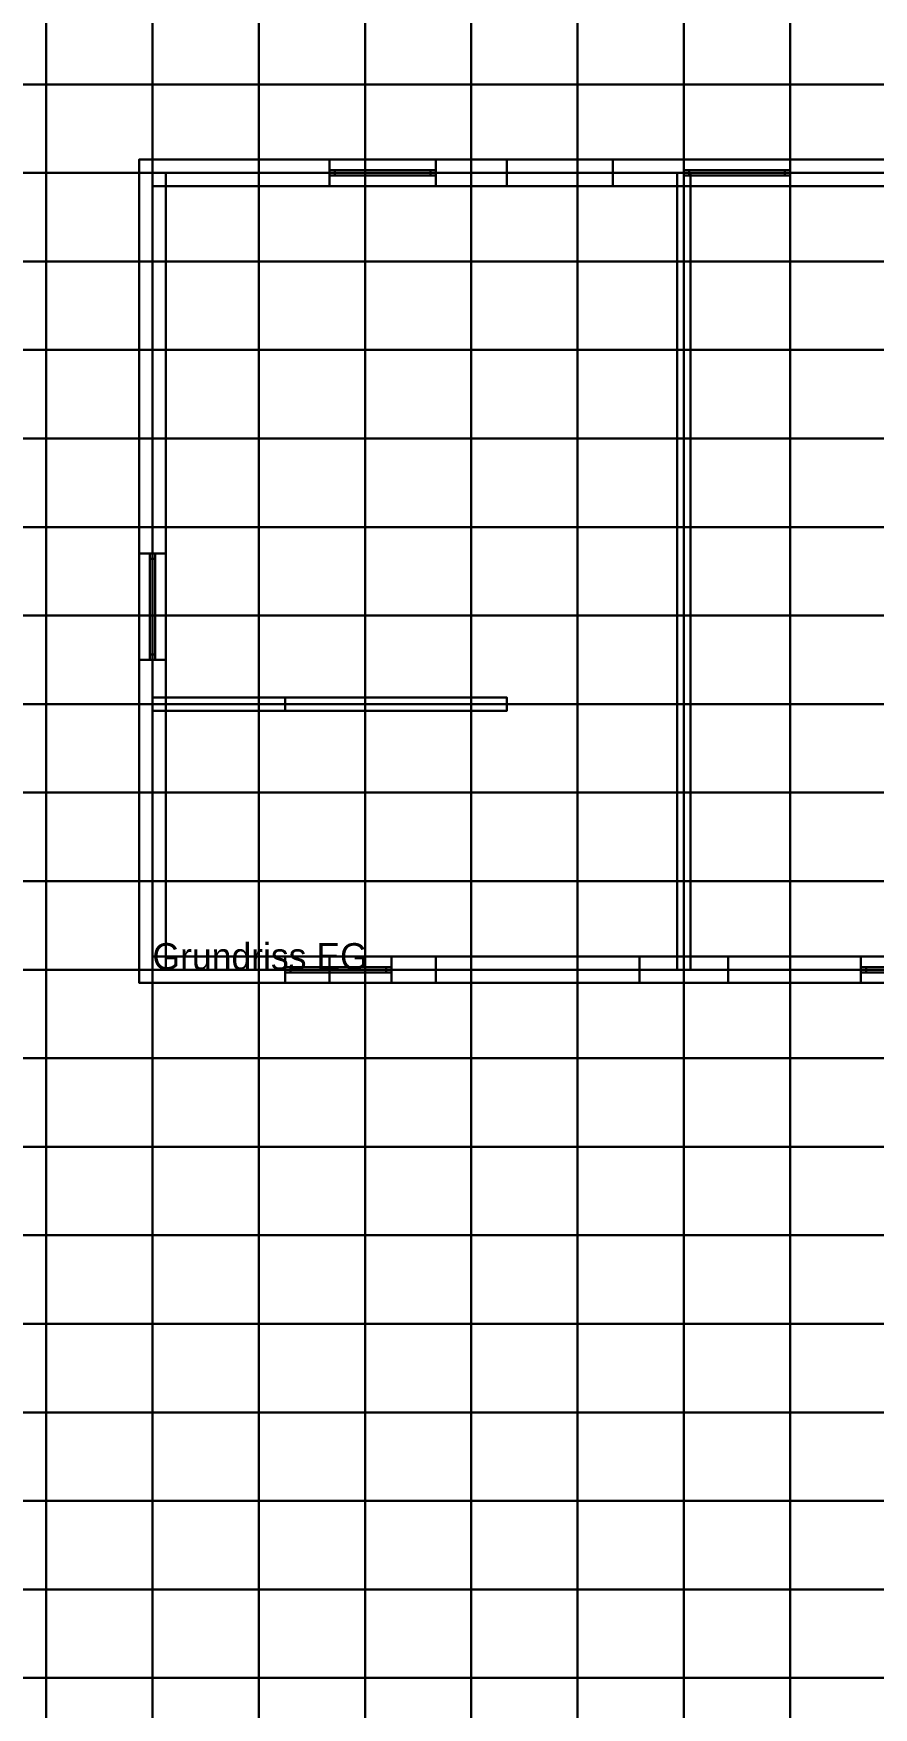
# Model space of a CAD drawing. Header units: millimetres. Extents: x -20000 to 218800, y -20000 to 179000.
# Drawn here: x 158656 to 168142, y 63666 to 82575 of the extents above; entities that cross this region are included whole.
import ezdxf

# ---------------------------------------------------------------- set-up
doc = ezdxf.new("R2010")
doc.units = ezdxf.units.MM
for name, color, linetype in [('A-BODEN', 33, 'Continuous'), ('A-DECKE', 9, 'Continuous'), ('A-FENSTER', 4, 'Continuous'), ('A-FENSTER-GLAS', 5, 'Continuous'), ('A-MAUER', 253, 'Continuous'), ('A-STUETZE', 8, 'Continuous'), ('A-TERRASSE', 32, 'Continuous'), ('A-TEXT', 2, 'Continuous'), ('A-TREPPE', 41, 'Continuous'), ('A-WAND', 7, 'Continuous'), ('A-WAND-INNEN', 8, 'Continuous')]:
    doc.layers.add(name, color=color, linetype=linetype)

# ---------------------------------------------------------------- blocks, each defined once
blk = doc.blocks.new('RAHMEN')
mesh = blk.add_polyface()
corners = [(0, -30), (0, 30), (1200, 30), (1200, -30), (0, -30, 60), (1200, -30, 60), (1200, 30, 60), (0, 30, 60)]
mesh.append_faces([[corners[k] for k in face] for face in [(0, 1, 2, 3), (4, 5, 6, 7), (0, 3, 5, 4), (3, 2, 6, 5), (2, 1, 7, 6), (1, 0, 4, 7)]])
mesh = blk.add_polyface()
corners = [(0, -30, 1140), (0, 30, 1140), (1200, 30, 1140), (1200, -30, 1140), (0, -30, 1200), (1200, -30, 1200), (1200, 30, 1200), (0, 30, 1200)]
mesh.append_faces([[corners[k] for k in face] for face in [(0, 1, 2, 3), (4, 5, 6, 7), (0, 3, 5, 4), (3, 2, 6, 5), (2, 1, 7, 6), (1, 0, 4, 7)]])
mesh = blk.add_polyface()
corners = [(0, -30), (0, 30), (60, 30), (60, -30), (0, -30, 1200), (60, -30, 1200), (60, 30, 1200), (0, 30, 1200)]
mesh.append_faces([[corners[k] for k in face] for face in [(0, 1, 2, 3), (4, 5, 6, 7), (0, 3, 5, 4), (3, 2, 6, 5), (2, 1, 7, 6), (1, 0, 4, 7)]])
mesh = blk.add_polyface()
corners = [(1140, -30), (1140, 30), (1200, 30), (1200, -30), (1140, -30, 1200), (1200, -30, 1200), (1200, 30, 1200), (1140, 30, 1200)]
mesh.append_faces([[corners[k] for k in face] for face in [(0, 1, 2, 3), (4, 5, 6, 7), (0, 3, 5, 4), (3, 2, 6, 5), (2, 1, 7, 6), (1, 0, 4, 7)]])
blk = doc.blocks.new('FENSTER')
at = {"layer": 'A-FENSTER-GLAS', "color": 5}
blk.add_3dface([(60, 0, 60), (1140, 0, 60), (1140, 0, 1140), (60, 0, 1140)], dxfattribs=at)
blk.add_blockref('RAHMEN', (0, 0))
blk = doc.blocks.new('STUFE')
mesh = blk.add_polyface()
corners = [(0, 0), (0, 280), (1100, 280), (1100, 0), (0, 0, 170), (1100, 0, 170), (1100, 280, 170), (0, 280, 170)]
mesh.append_faces([[corners[k] for k in face] for face in [(0, 1, 2, 3), (4, 5, 6, 7), (0, 3, 5, 4), (3, 2, 6, 5), (2, 1, 7, 6), (1, 0, 4, 7)]])
blk = doc.blocks.new('HAUS')
at = {"layer": 'A-DECKE'}
for points in [[(0, 0, 5800), (12000, 0, 5800), (12000, 9000, 5800), (0, 9000, 5800)], [(0, 0, 6000), (12000, 0, 6000), (12000, 9000, 6000), (0, 9000, 6000)]]:
    blk.add_3dface(points, dxfattribs=at)
at = {"layer": 'A-MAUER'}
blk.add_lwpolyline([(12150, -3500), (16000, -3500)], dxfattribs=at)
at = {"layer": 'A-STUETZE'}
blk.add_circle((14500, -2000), 150, dxfattribs=at)
at = {"layer": 'A-TERRASSE'}
blk.add_solid([(12150, -4000), (16000, -4000), (12150, 0), (16000, 0)], dxfattribs=at)
at = {"layer": 'A-WAND'}
for points in [[(0, 0, 6000), (0, 9000, 6000), (0, 4500, 8400)], [(12000, 0, 6000), (12000, 9000, 6000), (12000, 4500, 8400)]]:
    blk.add_3dface(points, dxfattribs=at)
at = {"layer": 'A-FENSTER'}
for p, rotation in [((3200, 9000, 900), 180), ((7200, 9000, 900), 180), ((0, 4700, 900), -90)]:
    blk.add_blockref('FENSTER', p, dxfattribs=dict(at, rotation=rotation))
for p in [(1500, 0, 900), (8000, 0, 900)]:
    blk.add_blockref('FENSTER', p, dxfattribs=at)
at = {"layer": 'A-TREPPE', "zscale": 1.0380622837370241}
for p in [(9600, 8280.000000000002, 2823.529411764706), (9600, 8000, 2647.058823529412), (9600, 7720.000000000001, 2470.5882352941176), (9600, 7440, 2294.117647058824), (9600, 7160, 2117.6470588235293), (9600, 6880, 1941.1764705882356), (9600, 6600, 1764.7058823529414), (9600, 6320, 1588.2352941176473), (9600, 6040, 1411.764705882353), (9600, 5760, 1235.2941176470588), (9600, 5480, 1058.8235294117646), (9600, 5200, 882.3529411764707), (9600, 4920, 705.8823529411765), (9600, 4640, 529.4117647058823), (9600, 4359.999999999999, 352.94117647058823), (9600, 4080, 176.47058823529412), (9600, 3800)]:
    blk.add_blockref('STUFE', p, dxfattribs=at)
at = {"layer": 'A-TEXT'}
blk.add_text('Grundriss EG', height=300, dxfattribs=at).set_placement((0, 0))
at = {"layer": 'A-BODEN'}
mesh = blk.add_polyface(dxfattribs=at)
corners = [(-150, -150, -300), (-150, 9150, -300), (12150, 9150, -300), (12150, -150, -300), (-150, -150), (12150, -150), (12150, 9150), (-150, 9150)]
mesh.append_faces([[corners[k] for k in face] for face in [(0, 1, 2, 3), (4, 5, 6, 7), (0, 3, 5, 4), (3, 2, 6, 5), (2, 1, 7, 6), (1, 0, 4, 7)]])
at = {"layer": 'A-DECKE'}
mesh = blk.add_polyface(dxfattribs=at)
corners = [(0, 4000, 2750), (0, 9000, 2750), (9600, 9000, 2750), (9600, 4000, 2750), (0, 4000, 3000), (9600, 4000, 3000), (9600, 9000, 3000), (0, 9000, 3000)]
mesh.append_faces([[corners[k] for k in face] for face in [(0, 1, 2, 3), (4, 5, 6, 7), (0, 3, 5, 4), (3, 2, 6, 5), (2, 1, 7, 6), (1, 0, 4, 7)]])
mesh = blk.add_polyface(dxfattribs=at)
corners = [(9600, 8850, 2750), (9600, 9000, 2750), (10700, 9000, 2750), (10700, 8850, 2750), (9600, 8850, 3000), (10700, 8850, 3000), (10700, 9000, 3000), (9600, 9000, 3000)]
mesh.append_faces([[corners[k] for k in face] for face in [(0, 1, 2, 3), (4, 5, 6, 7), (0, 3, 5, 4), (3, 2, 6, 5), (2, 1, 7, 6), (1, 0, 4, 7)]])
mesh = blk.add_polyface(dxfattribs=at)
corners = [(10700, 4000, 2750), (10700, 9000, 2750), (12000, 9000, 2750), (12000, 4000, 2750), (10700, 4000, 3000), (12000, 4000, 3000), (12000, 9000, 3000), (10700, 9000, 3000)]
mesh.append_faces([[corners[k] for k in face] for face in [(0, 1, 2, 3), (4, 5, 6, 7), (0, 3, 5, 4), (3, 2, 6, 5), (2, 1, 7, 6), (1, 0, 4, 7)]])
mesh = blk.add_polyface(dxfattribs=at)
corners = [(0, 0, 2750), (0, 4000, 2750), (12000, 4000, 2750), (12000, 0, 2750), (0, 0, 3000), (12000, 0, 3000), (12000, 4000, 3000), (0, 4000, 3000)]
mesh.append_faces([[corners[k] for k in face] for face in [(0, 1, 2, 3), (4, 5, 6, 7), (0, 3, 5, 4), (3, 2, 6, 5), (2, 1, 7, 6), (1, 0, 4, 7)]])
at = {"layer": 'A-WAND'}
mesh = blk.add_polyface(dxfattribs=at)
corners = [(0, 8850), (0, 9150), (2000, 9150), (2000, 8850), (0, 8850, 3000), (2000, 8850, 3000), (2000, 9150, 3000), (0, 9150, 3000)]
mesh.append_faces([[corners[k] for k in face] for face in [(0, 1, 2, 3), (4, 5, 6, 7), (0, 3, 5, 4), (3, 2, 6, 5), (2, 1, 7, 6), (1, 0, 4, 7)]])
mesh = blk.add_polyface(dxfattribs=at)
corners = [(0, 8850, 3000), (0, 9150, 3000), (4000, 9150, 3000), (4000, 8850, 3000), (0, 8850, 5800), (4000, 8850, 5800), (4000, 9150, 5800), (0, 9150, 5800)]
mesh.append_faces([[corners[k] for k in face] for face in [(0, 1, 2, 3), (4, 5, 6, 7), (0, 3, 5, 4), (3, 2, 6, 5), (2, 1, 7, 6), (1, 0, 4, 7)]])
mesh = blk.add_polyface(dxfattribs=at)
corners = [(2000, 8850), (2000, 9150), (3200, 9150), (3200, 8850), (2000, 8850, 900), (3200, 8850, 900), (3200, 9150, 900), (2000, 9150, 900)]
mesh.append_faces([[corners[k] for k in face] for face in [(0, 1, 2, 3), (4, 5, 6, 7), (0, 3, 5, 4), (3, 2, 6, 5), (2, 1, 7, 6), (1, 0, 4, 7)]])
mesh = blk.add_polyface(dxfattribs=at)
corners = [(2000, 8850, 2100), (2000, 9150, 2100), (3200, 9150, 2100), (3200, 8850, 2100), (2000, 8850, 3000), (3200, 8850, 3000), (3200, 9150, 3000), (2000, 9150, 3000)]
mesh.append_faces([[corners[k] for k in face] for face in [(0, 1, 2, 3), (4, 5, 6, 7), (0, 3, 5, 4), (3, 2, 6, 5), (2, 1, 7, 6), (1, 0, 4, 7)]])
mesh = blk.add_polyface(dxfattribs=at)
corners = [(3200, 8850), (3200, 9150), (6000, 9150), (6000, 8850), (3200, 8850, 3000), (6000, 8850, 3000), (6000, 9150, 3000), (3200, 9150, 3000)]
mesh.append_faces([[corners[k] for k in face] for face in [(0, 1, 2, 3), (4, 5, 6, 7), (0, 3, 5, 4), (3, 2, 6, 5), (2, 1, 7, 6), (1, 0, 4, 7)]])
mesh = blk.add_polyface(dxfattribs=at)
corners = [(4000, 8850, 3000), (4000, 9150, 3000), (5200, 9150, 3000), (5200, 8850, 3000), (4000, 8850, 3900), (5200, 8850, 3900), (5200, 9150, 3900), (4000, 9150, 3900)]
mesh.append_faces([[corners[k] for k in face] for face in [(0, 1, 2, 3), (4, 5, 6, 7), (0, 3, 5, 4), (3, 2, 6, 5), (2, 1, 7, 6), (1, 0, 4, 7)]])
mesh = blk.add_polyface(dxfattribs=at)
corners = [(4000, 8850, 5100), (4000, 9150, 5100), (5200, 9150, 5100), (5200, 8850, 5100), (4000, 8850, 5800), (5200, 8850, 5800), (5200, 9150, 5800), (4000, 9150, 5800)]
mesh.append_faces([[corners[k] for k in face] for face in [(0, 1, 2, 3), (4, 5, 6, 7), (0, 3, 5, 4), (3, 2, 6, 5), (2, 1, 7, 6), (1, 0, 4, 7)]])
mesh = blk.add_polyface(dxfattribs=at)
corners = [(5200, 8850, 3000), (5200, 9150, 3000), (12000, 9150, 3000), (12000, 8850, 3000), (5200, 8850, 5800), (12000, 8850, 5800), (12000, 9150, 5800), (5200, 9150, 5800)]
mesh.append_faces([[corners[k] for k in face] for face in [(0, 1, 2, 3), (4, 5, 6, 7), (0, 3, 5, 4), (3, 2, 6, 5), (2, 1, 7, 6), (1, 0, 4, 7)]])
mesh = blk.add_polyface(dxfattribs=at)
corners = [(6000, 8850), (6000, 9150), (7200, 9150), (7200, 8850), (6000, 8850, 900), (7200, 8850, 900), (7200, 9150, 900), (6000, 9150, 900)]
mesh.append_faces([[corners[k] for k in face] for face in [(0, 1, 2, 3), (4, 5, 6, 7), (0, 3, 5, 4), (3, 2, 6, 5), (2, 1, 7, 6), (1, 0, 4, 7)]])
mesh = blk.add_polyface(dxfattribs=at)
corners = [(6000, 8850, 2100), (6000, 9150, 2100), (7200, 9150, 2100), (7200, 8850, 2100), (6000, 8850, 3000), (7200, 8850, 3000), (7200, 9150, 3000), (6000, 9150, 3000)]
mesh.append_faces([[corners[k] for k in face] for face in [(0, 1, 2, 3), (4, 5, 6, 7), (0, 3, 5, 4), (3, 2, 6, 5), (2, 1, 7, 6), (1, 0, 4, 7)]])
mesh = blk.add_polyface(dxfattribs=at)
corners = [(7200, 8850), (7200, 9150), (12000, 9150), (12000, 8850), (7200, 8850, 3000), (12000, 8850, 3000), (12000, 9150, 3000), (7200, 9150, 3000)]
mesh.append_faces([[corners[k] for k in face] for face in [(0, 1, 2, 3), (4, 5, 6, 7), (0, 3, 5, 4), (3, 2, 6, 5), (2, 1, 7, 6), (1, 0, 4, 7)]])
mesh = blk.add_polyface(dxfattribs=at)
corners = [(-150, 4700), (-150, 9000), (150, 9000), (150, 4700), (-150, 4700, 3000), (150, 4700, 3000), (150, 9000, 3000), (-150, 9000, 3000)]
mesh.append_faces([[corners[k] for k in face] for face in [(0, 1, 2, 3), (4, 5, 6, 7), (0, 3, 5, 4), (3, 2, 6, 5), (2, 1, 7, 6), (1, 0, 4, 7)]])
mesh = blk.add_polyface(dxfattribs=at)
corners = [(-150, 0, 3000), (-150, 9000, 3000), (150, 9000, 3000), (150, 0, 3000), (-150, 0, 5800), (150, 0, 5800), (150, 9000, 5800), (-150, 9000, 5800)]
mesh.append_faces([[corners[k] for k in face] for face in [(0, 1, 2, 3), (4, 5, 6, 7), (0, 3, 5, 4), (3, 2, 6, 5), (2, 1, 7, 6), (1, 0, 4, 7)]])
mesh = blk.add_polyface(dxfattribs=at)
corners = [(11850, 0), (11850, 9000), (12150, 9000), (12150, 0), (11850, 0, 3000), (12150, 0, 3000), (12150, 9000, 3000), (11850, 9000, 3000)]
mesh.append_faces([[corners[k] for k in face] for face in [(0, 1, 2, 3), (4, 5, 6, 7), (0, 3, 5, 4), (3, 2, 6, 5), (2, 1, 7, 6), (1, 0, 4, 7)]])
mesh = blk.add_polyface(dxfattribs=at)
corners = [(11850, 0, 3000), (11850, 9000, 3000), (12150, 9000, 3000), (12150, 0, 3000), (11850, 0, 5800), (12150, 0, 5800), (12150, 9000, 5800), (11850, 9000, 5800)]
mesh.append_faces([[corners[k] for k in face] for face in [(0, 1, 2, 3), (4, 5, 6, 7), (0, 3, 5, 4), (3, 2, 6, 5), (2, 1, 7, 6), (1, 0, 4, 7)]])
mesh = blk.add_polyface(dxfattribs=at)
corners = [(-150, 3500), (-150, 4700), (150, 4700), (150, 3500), (-150, 3500, 900), (150, 3500, 900), (150, 4700, 900), (-150, 4700, 900)]
mesh.append_faces([[corners[k] for k in face] for face in [(0, 1, 2, 3), (4, 5, 6, 7), (0, 3, 5, 4), (3, 2, 6, 5), (2, 1, 7, 6), (1, 0, 4, 7)]])
mesh = blk.add_polyface(dxfattribs=at)
corners = [(-150, 3500, 2100), (-150, 4700, 2100), (150, 4700, 2100), (150, 3500, 2100), (-150, 3500, 3000), (150, 3500, 3000), (150, 4700, 3000), (-150, 4700, 3000)]
mesh.append_faces([[corners[k] for k in face] for face in [(0, 1, 2, 3), (4, 5, 6, 7), (0, 3, 5, 4), (3, 2, 6, 5), (2, 1, 7, 6), (1, 0, 4, 7)]])
mesh = blk.add_polyface(dxfattribs=at)
corners = [(-150, 0), (-150, 3500), (150, 3500), (150, 0), (-150, 0, 3000), (150, 0, 3000), (150, 3500, 3000), (-150, 3500, 3000)]
mesh.append_faces([[corners[k] for k in face] for face in [(0, 1, 2, 3), (4, 5, 6, 7), (0, 3, 5, 4), (3, 2, 6, 5), (2, 1, 7, 6), (1, 0, 4, 7)]])
mesh = blk.add_polyface(dxfattribs=at)
corners = [(0, -150), (0, 150), (1500, 150), (1500, -150), (0, -150, 3000), (1500, -150, 3000), (1500, 150, 3000), (0, 150, 3000)]
mesh.append_faces([[corners[k] for k in face] for face in [(0, 1, 2, 3), (4, 5, 6, 7), (0, 3, 5, 4), (3, 2, 6, 5), (2, 1, 7, 6), (1, 0, 4, 7)]])
mesh = blk.add_polyface(dxfattribs=at)
corners = [(0, -150, 3000), (0, 150, 3000), (2000, 150, 3000), (2000, -150, 3000), (0, -150, 5800), (2000, -150, 5800), (2000, 150, 5800), (0, 150, 5800)]
mesh.append_faces([[corners[k] for k in face] for face in [(0, 1, 2, 3), (4, 5, 6, 7), (0, 3, 5, 4), (3, 2, 6, 5), (2, 1, 7, 6), (1, 0, 4, 7)]])
mesh = blk.add_polyface(dxfattribs=at)
corners = [(1500, -150), (1500, 150), (2700, 150), (2700, -150), (1500, -150, 900), (2700, -150, 900), (2700, 150, 900), (1500, 150, 900)]
mesh.append_faces([[corners[k] for k in face] for face in [(0, 1, 2, 3), (4, 5, 6, 7), (0, 3, 5, 4), (3, 2, 6, 5), (2, 1, 7, 6), (1, 0, 4, 7)]])
mesh = blk.add_polyface(dxfattribs=at)
corners = [(1500, -150, 2100), (1500, 150, 2100), (2700, 150, 2100), (2700, -150, 2100), (1500, -150, 3000), (2700, -150, 3000), (2700, 150, 3000), (1500, 150, 3000)]
mesh.append_faces([[corners[k] for k in face] for face in [(0, 1, 2, 3), (4, 5, 6, 7), (0, 3, 5, 4), (3, 2, 6, 5), (2, 1, 7, 6), (1, 0, 4, 7)]])
mesh = blk.add_polyface(dxfattribs=at)
corners = [(2000, -150, 3000), (2000, 150, 3000), (3200, 150, 3000), (3200, -150, 3000), (2000, -150, 3900), (3200, -150, 3900), (3200, 150, 3900), (2000, 150, 3900)]
mesh.append_faces([[corners[k] for k in face] for face in [(0, 1, 2, 3), (4, 5, 6, 7), (0, 3, 5, 4), (3, 2, 6, 5), (2, 1, 7, 6), (1, 0, 4, 7)]])
mesh = blk.add_polyface(dxfattribs=at)
corners = [(2000, -150, 5100), (2000, 150, 5100), (3200, 150, 5100), (3200, -150, 5100), (2000, -150, 5800), (3200, -150, 5800), (3200, 150, 5800), (2000, 150, 5800)]
mesh.append_faces([[corners[k] for k in face] for face in [(0, 1, 2, 3), (4, 5, 6, 7), (0, 3, 5, 4), (3, 2, 6, 5), (2, 1, 7, 6), (1, 0, 4, 7)]])
mesh = blk.add_polyface(dxfattribs=at)
corners = [(2700, -150), (2700, 150), (5500, 150), (5500, -150), (2700, -150, 3000), (5500, -150, 3000), (5500, 150, 3000), (2700, 150, 3000)]
mesh.append_faces([[corners[k] for k in face] for face in [(0, 1, 2, 3), (4, 5, 6, 7), (0, 3, 5, 4), (3, 2, 6, 5), (2, 1, 7, 6), (1, 0, 4, 7)]])
mesh = blk.add_polyface(dxfattribs=at)
corners = [(3200, -150, 3000), (3200, 150, 3000), (8000, 150, 3000), (8000, -150, 3000), (3200, -150, 5800), (8000, -150, 5800), (8000, 150, 5800), (3200, 150, 5800)]
mesh.append_faces([[corners[k] for k in face] for face in [(0, 1, 2, 3), (4, 5, 6, 7), (0, 3, 5, 4), (3, 2, 6, 5), (2, 1, 7, 6), (1, 0, 4, 7)]])
mesh = blk.add_polyface(dxfattribs=at)
corners = [(5500, -150, 2100), (5500, 150, 2100), (6500, 150, 2100), (6500, -150, 2100), (5500, -150, 3000), (6500, -150, 3000), (6500, 150, 3000), (5500, 150, 3000)]
mesh.append_faces([[corners[k] for k in face] for face in [(0, 1, 2, 3), (4, 5, 6, 7), (0, 3, 5, 4), (3, 2, 6, 5), (2, 1, 7, 6), (1, 0, 4, 7)]])
mesh = blk.add_polyface(dxfattribs=at)
corners = [(6500, -150), (6500, 150), (8000, 150), (8000, -150), (6500, -150, 3000), (8000, -150, 3000), (8000, 150, 3000), (6500, 150, 3000)]
mesh.append_faces([[corners[k] for k in face] for face in [(0, 1, 2, 3), (4, 5, 6, 7), (0, 3, 5, 4), (3, 2, 6, 5), (2, 1, 7, 6), (1, 0, 4, 7)]])
mesh = blk.add_polyface(dxfattribs=at)
corners = [(8000, -150), (8000, 150), (9200, 150), (9200, -150), (8000, -150, 900), (9200, -150, 900), (9200, 150, 900), (8000, 150, 900)]
mesh.append_faces([[corners[k] for k in face] for face in [(0, 1, 2, 3), (4, 5, 6, 7), (0, 3, 5, 4), (3, 2, 6, 5), (2, 1, 7, 6), (1, 0, 4, 7)]])
mesh = blk.add_polyface(dxfattribs=at)
corners = [(8000, -150, 2100), (8000, 150, 2100), (9200, 150, 2100), (9200, -150, 2100), (8000, -150, 3000), (9200, -150, 3000), (9200, 150, 3000), (8000, 150, 3000)]
mesh.append_faces([[corners[k] for k in face] for face in [(0, 1, 2, 3), (4, 5, 6, 7), (0, 3, 5, 4), (3, 2, 6, 5), (2, 1, 7, 6), (1, 0, 4, 7)]])
mesh = blk.add_polyface(dxfattribs=at)
corners = [(8000, -150, 3000), (8000, 150, 3000), (9200, 150, 3000), (9200, -150, 3000), (8000, -150, 3900), (9200, -150, 3900), (9200, 150, 3900), (8000, 150, 3900)]
mesh.append_faces([[corners[k] for k in face] for face in [(0, 1, 2, 3), (4, 5, 6, 7), (0, 3, 5, 4), (3, 2, 6, 5), (2, 1, 7, 6), (1, 0, 4, 7)]])
mesh = blk.add_polyface(dxfattribs=at)
corners = [(8000, -150, 5100), (8000, 150, 5100), (9200, 150, 5100), (9200, -150, 5100), (8000, -150, 5800), (9200, -150, 5800), (9200, 150, 5800), (8000, 150, 5800)]
mesh.append_faces([[corners[k] for k in face] for face in [(0, 1, 2, 3), (4, 5, 6, 7), (0, 3, 5, 4), (3, 2, 6, 5), (2, 1, 7, 6), (1, 0, 4, 7)]])
mesh = blk.add_polyface(dxfattribs=at)
corners = [(9200, -150), (9200, 150), (12000, 150), (12000, -150), (9200, -150, 3000), (12000, -150, 3000), (12000, 150, 3000), (9200, 150, 3000)]
mesh.append_faces([[corners[k] for k in face] for face in [(0, 1, 2, 3), (4, 5, 6, 7), (0, 3, 5, 4), (3, 2, 6, 5), (2, 1, 7, 6), (1, 0, 4, 7)]])
mesh = blk.add_polyface(dxfattribs=at)
corners = [(9200, -150, 3000), (9200, 150, 3000), (12000, 150, 3000), (12000, -150, 3000), (9200, -150, 5800), (12000, -150, 5800), (12000, 150, 5800), (9200, 150, 5800)]
mesh.append_faces([[corners[k] for k in face] for face in [(0, 1, 2, 3), (4, 5, 6, 7), (0, 3, 5, 4), (3, 2, 6, 5), (2, 1, 7, 6), (1, 0, 4, 7)]])
at = {"layer": 'A-WAND-INNEN'}
mesh = blk.add_polyface(dxfattribs=at)
corners = [(5925, 5000), (5925, 9000), (6075, 9000), (6075, 5000), (5925, 5000, 2750), (6075, 5000, 2750), (6075, 9000, 2750), (5925, 9000, 2750)]
mesh.append_faces([[corners[k] for k in face] for face in [(0, 1, 2, 3), (4, 5, 6, 7), (0, 3, 5, 4), (3, 2, 6, 5), (2, 1, 7, 6), (1, 0, 4, 7)]])
mesh = blk.add_polyface(dxfattribs=at)
corners = [(5925, 6000, 3000), (5925, 9000, 3000), (6075, 9000, 3000), (6075, 6000, 3000), (5925, 6000, 5800), (6075, 6000, 5800), (6075, 9000, 5800), (5925, 9000, 5800)]
mesh.append_faces([[corners[k] for k in face] for face in [(0, 1, 2, 3), (4, 5, 6, 7), (0, 3, 5, 4), (3, 2, 6, 5), (2, 1, 7, 6), (1, 0, 4, 7)]])
mesh = blk.add_polyface(dxfattribs=at)
corners = [(5925, 5000, 5100), (5925, 6000, 5100), (6075, 6000, 5100), (6075, 5000, 5100), (5925, 5000, 5800), (6075, 5000, 5800), (6075, 6000, 5800), (5925, 6000, 5800)]
mesh.append_faces([[corners[k] for k in face] for face in [(0, 1, 2, 3), (4, 5, 6, 7), (0, 3, 5, 4), (3, 2, 6, 5), (2, 1, 7, 6), (1, 0, 4, 7)]])
mesh = blk.add_polyface(dxfattribs=at)
corners = [(5925, 4000, 2100), (5925, 5000, 2100), (6075, 5000, 2100), (6075, 4000, 2100), (5925, 4000, 2750), (6075, 4000, 2750), (6075, 5000, 2750), (5925, 5000, 2750)]
mesh.append_faces([[corners[k] for k in face] for face in [(0, 1, 2, 3), (4, 5, 6, 7), (0, 3, 5, 4), (3, 2, 6, 5), (2, 1, 7, 6), (1, 0, 4, 7)]])
mesh = blk.add_polyface(dxfattribs=at)
corners = [(5925, 0, 3000), (5925, 5000, 3000), (6075, 5000, 3000), (6075, 0, 3000), (5925, 0, 5800), (6075, 0, 5800), (6075, 5000, 5800), (5925, 5000, 5800)]
mesh.append_faces([[corners[k] for k in face] for face in [(0, 1, 2, 3), (4, 5, 6, 7), (0, 3, 5, 4), (3, 2, 6, 5), (2, 1, 7, 6), (1, 0, 4, 7)]])
mesh = blk.add_polyface(dxfattribs=at)
corners = [(5925, 3000), (5925, 4000), (6075, 4000), (6075, 3000), (5925, 3000, 2750), (6075, 3000, 2750), (6075, 4000, 2750), (5925, 4000, 2750)]
mesh.append_faces([[corners[k] for k in face] for face in [(0, 1, 2, 3), (4, 5, 6, 7), (0, 3, 5, 4), (3, 2, 6, 5), (2, 1, 7, 6), (1, 0, 4, 7)]])
mesh = blk.add_polyface(dxfattribs=at)
corners = [(0, 2925), (0, 3075), (1500, 3075), (1500, 2925), (0, 2925, 2750), (1500, 2925, 2750), (1500, 3075, 2750), (0, 3075, 2750)]
mesh.append_faces([[corners[k] for k in face] for face in [(0, 1, 2, 3), (4, 5, 6, 7), (0, 3, 5, 4), (3, 2, 6, 5), (2, 1, 7, 6), (1, 0, 4, 7)]])
mesh = blk.add_polyface(dxfattribs=at)
corners = [(1500, 2925, 2100), (1500, 3075, 2100), (2400, 3075, 2100), (2400, 2925, 2100), (1500, 2925, 2750), (2400, 2925, 2750), (2400, 3075, 2750), (1500, 3075, 2750)]
mesh.append_faces([[corners[k] for k in face] for face in [(0, 1, 2, 3), (4, 5, 6, 7), (0, 3, 5, 4), (3, 2, 6, 5), (2, 1, 7, 6), (1, 0, 4, 7)]])
mesh = blk.add_polyface(dxfattribs=at)
corners = [(2400, 2925), (2400, 3075), (4000, 3075), (4000, 2925), (2400, 2925, 2750), (4000, 2925, 2750), (4000, 3075, 2750), (2400, 3075, 2750)]
mesh.append_faces([[corners[k] for k in face] for face in [(0, 1, 2, 3), (4, 5, 6, 7), (0, 3, 5, 4), (3, 2, 6, 5), (2, 1, 7, 6), (1, 0, 4, 7)]])

msp = doc.modelspace()

# ---------------------------------------------------------------- block references
at = {"row_count": 6, "column_count": 10, "row_spacing": 18000, "column_spacing": 20000}
msp.add_blockref('HAUS', (0, 0), dxfattribs=at)

# ---------------------------------------------------------------- meshes
at = {"layer": 'GELAENDE'}
mesh = msp.add_polymesh((9, 9), dxfattribs=at)
for k, corner in enumerate([(152799.99999999997, 76000, -255.69127478827326), (152799.99999999997, 77000, -255.28917305565142), (152799.99999999997, 78000, -257.32924199978424), (152799.99999999997, 79000, -261.77705298351225), (152799.99999999997, 80000, -268.5575438032009), (152799.99999999997, 81000, -277.5562854544454), (152799.99999999997, 82000, -288.62141326027285), (152799.99999999997, 83000, -301.56618977171354), (152799.99999999997, 84000, -316.17215618868335), (154000, 76000, -260.2884821664055), (154000, 77000, -259.8991900892585), (154000, 78000, -261.87426906145373), (154000, 79000, -266.18038723041303), (154000, 80000, -272.7448736305636), (154000, 81000, -281.4569445940011), (154000, 82000, -292.16957335921757), (154000, 83000, -304.7019713259836), (154000, 84000, -318.84263908219447), (155200, 76000, -266.28164084824357), (155200, 77000, -265.90904810432335), (155200, 78000, -267.79940276836504), (155200, 79000, -271.92080281322484), (155200, 80000, -278.2036946156578), (155200, 81000, -286.5420467580493), (155200, 82000, -296.795139437157), (155200, 83000, -308.7899392814244), (155200, 84000, -322.32401949893955), (156400, 76000, -273.61086917331306), (156400, 77000, -273.2586985861541), (156400, 78000, -275.0454411431073), (156400, 79000, -278.94094339697307), (156400, 80000, -284.8794640236464), (156400, 81000, -292.7607832866779), (156400, 82000, -302.45189436684905), (156400, 83000, -313.7892480135276), (156400, 84000, -326.5815126365857), (157600, 76000, -282.20293591491077), (157600, 77000, -281.8747062566078), (157600, 78000, -283.5399841654621), (157600, 79000, -287.170666057495), (157600, 80000, -292.705479773321), (157600, 81000, -300.0510186201341), (157600, 82000, -309.083317722911), (157600, 83000, -319.64994608199385), (157600, 84000, -331.5725790310419), (158799.99999999997, 76000, -291.9719919823142), (158799.99999999997, 77000, -291.67098281511477), (158799.99999999997, 78000, -293.19815716947255), (158799.99999999997, 79000, -296.52774212635137), (158799.99999999997, 80000, -301.6035469022475), (158799.99999999997, 81000, -308.3399111367971), (158799.99999999997, 82000, -316.623150515226), (158799.99999999997, 83000, -326.31347532901236), (158799.99999999997, 84000, -337.24734959672185), (160000, 76000, -302.82042819651866), (160000, 77000, -302.54964710452094), (160000, 78000, -303.92345888305016), (160000, 79000, -306.91867879250015), (160000, 80000, -311.48475886498375), (160000, 81000, -317.54464096258425), (160000, 82000, -324.99605722687073), (160000, 83000, -333.7132559730166), (160000, 84000, -343.54912390196296), (161200, 76000, -314.6398505688881), (161200, 77000, -314.4020031072551), (161200, 78000, -315.60872563678646), (161200, 79000, -318.23965325156047), (161200, 80000, -322.25038585789264), (161200, 81000, -327.5732374797555), (161200, 82000, -334.11837854169755), (161200, 83000, -341.7753518518543), (161200, 84000, -350.41493670099703), (162400, 76000, -327.31216333805907), (162400, 77000, -327.10962600000545), (162400, 78000, -328.13720210791337), (162400, 79000, -330.37755006895367), (162400, 80000, -333.79286129470387), (162400, 81000, -338.3254982669243), (162400, 82000, -343.89896724056695), (162400, 83000, -350.41920916847823), (162400, 84000, -357.7761870618719)]):
    mesh.set_mesh_vertex(divmod(k, 9), corner)
mesh = msp.add_polymesh((9, 9), dxfattribs=at)
for k, corner in enumerate([(162400, 76000, -327.31216333805907), (162400, 77000, -327.10962600000545), (162400, 78000, -328.13720210791337), (162400, 79000, -330.37755006895367), (162400, 80000, -333.79286129470387), (162400, 81000, -338.3254982669243), (162400, 82000, -343.89896724056695), (162400, 83000, -350.41920916847823), (162400, 84000, -357.7761870618719), (163600, 76000, -340.71074894375187), (163600, 77000, -340.5455454154095), (163600, 78000, -341.3837079008953), (163600, 79000, -343.2110913919356), (163600, 80000, -345.996856576288), (163600, 81000, -349.6939902885301), (163600, 82000, -354.2400989142327), (163600, 83000, -359.5584613578603), (163600, 84000, -365.55932380428766), (164799.99999999997, 76000, -354.70173314757795), (164799.99999999997, 77000, -354.57551408799304), (164799.99999999997, 78000, -355.2158883085613), (164799.99999999997, 79000, -356.612048717812), (164799.99999999997, 80000, -358.74043341589606), (164799.99999999997, 81000, -361.56512333021703), (164799.99999999997, 82000, -365.0384483933352), (164799.99999999997, 83000, -369.1017920331594), (164799.99999999997, 84000, -373.6865803986771), (166000, 76000, -369.14532266017727), (166000, 77000, -369.0593492084706), (166000, 78000, -369.49553675658916), (166000, 79000, -370.44652411075015), (166000, 80000, -371.896262206213), (166000, 81000, -373.8202849547073), (166000, 82000, -376.18612213933903), (166000, 83000, -378.9538473888735), (166000, 84000, -382.0767519836628), (167200, 76000, -383.897201909556), (167200, 77000, -383.8523330840381), (167200, 78000, -384.07997571791043), (167200, 79000, -384.5762880656937), (167200, 80000, -385.3328942547052), (167200, 81000, -386.33702563806713), (167200, 82000, -387.5717362811054), (167200, 83000, -389.016188944545), (167200, 84000, -390.64600673818984), (168400, 76000, -398.80997499457675), (168400, 77000, -398.80665910972056), (168400, 78000, -398.8234822993977), (168400, 79000, -398.8601606518831), (168400, 80000, -398.91607517550347), (168400, 81000, -398.9902822448724), (168400, 82000, -399.08152952571294), (168400, 83000, -399.1882771095173), (168400, 84000, -399.30872350136957), (169600, 76000, -413.73463841608185), (169600, 77000, -413.77290860311274), (169600, 78000, -413.57874425684446), (169600, 79000, -413.15542213605823), (169600, 80000, -412.51008631485024), (169600, 81000, -411.6536276177185), (169600, 82000, -410.6004998236936), (169600, 83000, -409.36847574129126), (169600, 84000, -407.9783472708181), (170799.99999999997, 76000, -428.52206987060123), (170799.99999999997, 77000, -428.60154374646083), (170799.99999999997, 78000, -428.19833189021284), (170799.99999999997, 79000, -427.3192389908542), (170799.99999999997, 80000, -425.97910080702377), (170799.99999999997, 81000, -424.20053379558556), (170799.99999999997, 82000, -422.01355343149527), (170799.99999999997, 83000, -419.4550676602647), (170799.99999999997, 84000, -416.56825403162753), (172000, 76000, -443.02451823111636), (172000, 77000, -443.14440171910763), (172000, 78000, -442.5361711124635), (172000, 79000, -441.2100910401934), (172000, 80000, -439.1885407114826), (172000, 81000, -436.50563623939996), (172000, 82000, -433.20665489012276), (172000, 83000, -429.3472709741671), (172000, 84000, -424.9926162748896)]):
    mesh.set_mesh_vertex(divmod(k, 9), corner)
mesh = msp.add_polymesh((9, 9), dxfattribs=at)
for k, corner in enumerate([(152799.99999999997, 68000, -337.7238438160871), (152799.99999999997, 69000, -321.2960768025941), (152799.99999999997, 70000, -306.1965339271066), (152799.99999999997, 71000, -292.680038284908), (152799.99999999997, 72000, -280.9746971296629), (152799.99999999997, 73000, -271.2780522869168), (152799.99999999997, 74000, -263.7537463962556), (152799.99999999997, 75000, -258.5287612433351), (152799.99999999997, 76000, -255.69127478827326), (154000, 68000, -339.7077599255972), (154000, 69000, -323.8033282240187), (154000, 70000, -309.1848077524903), (154000, 71000, -296.098903769955), (154000, 72000, -284.76645677369777), (154000, 73000, -275.37871554817093), (154000, 74000, -268.09410960985235), (154000, 75000, -263.0355755170489), (154000, 76000, -260.2884821664055), (155200, 68000, -342.2940961679659), (155200, 69000, -327.07191160255803), (155200, 70000, -313.08047695929986), (155200, 71000, -300.55591466339655), (155200, 72000, -289.70959189050495), (155200, 73000, -280.7245534893482), (155200, 74000, -273.7524328779373), (155200, 75000, -268.9108930457772), (155200, 76000, -266.28164084824357), (156400, 68000, -345.45701072638855), (156400, 69000, -331.0691683335436), (156400, 70000, -317.84461730855764), (156400, 71000, -306.00653798567714), (156400, 72000, -295.7547123079803), (156400, 73000, -287.2621522648391), (156400, 74000, -280.67218010480843), (156400, 75000, -276.09600959889434), (156400, 76000, -273.61086917331306), (157600, 68000, -349.164900804118), (157600, 69000, -335.7551591490368), (157600, 70000, -323.4296270847094), (157600, 71000, -312.3963129102972), (157600, 72000, -302.8414171811636), (157600, 73000, -294.9261903487219), (157600, 74000, -288.7842114635394), (157600, 75000, -284.51913386688557), (157600, 76000, -282.20293591491077), (158799.99999999997, 68000, -353.38071838916295), (158799.99999999997, 69000, -341.083063177792), (158799.99999999997, 70000, -329.7797027162306), (158799.99999999997, 71000, -319.6613949183886), (158799.99999999997, 72000, -310.8988984975152), (158799.99999999997, 73000, -303.64009120585666), (158799.99999999997, 74000, -298.00747421827475), (158799.99999999997, 75000, -294.09610477637966), (158799.99999999997, 76000, -291.9719919823142), (160000, 68000, -358.0623404257778), (160000, 69000, -346.99964576392455), (160000, 70000, -336.83139634646705), (160000, 71000, -327.72919371204347), (160000, 72000, -319.8466485671713), (160000, 73000, -313.31678841931154), (160000, 74000, -308.2498125763744), (160000, 75000, -304.7312323997747), (160000, 76000, -302.82042819651866), (161200, 68000, -363.1629896941111), (161200, 69000, -353.44579036999636), (161200, 70000, -344.5142497836455), (161200, 71000, -336.51909851257534), (161200, 72000, -329.59526442916905), (161200, 73000, -323.8595956292206), (161200, 74000, -319.40888847863147), (161200, 75000, -316.31825405736373), (161200, 76000, -314.6398505688881), (162400, 68000, -368.63170219272416), (162400, 69000, -360.35708924991525), (162400, 70000, -352.7514984958351), (162400, 71000, -345.9432834967733), (162400, 72000, -340.047341136279), (162400, 73000, -335.16317259093097), (162400, 74000, -331.37320412733027), (162400, 75000, -328.7413960589039), (162400, 76000, -327.31216333805907)]):
    mesh.set_mesh_vertex(divmod(k, 9), corner)
mesh = msp.add_polymesh((9, 9), dxfattribs=at)
for k, corner in enumerate([(162400, 68000, -368.63170219272416), (162400, 69000, -360.35708924991525), (162400, 70000, -352.7514984958351), (162400, 71000, -345.9432834967733), (162400, 72000, -340.047341136279), (162400, 73000, -335.16317259093097), (162400, 74000, -331.37320412733027), (162400, 75000, -328.7413960589039), (162400, 76000, -327.31216333805907), (163600, 68000, -374.41383635404685), (163600, 69000, -367.66448698984505), (163600, 70000, -361.46083861677624), (163600, 71000, -355.9075853234966), (163600, 72000, -351.09844499304097), (163600, 73000, -347.11457769990704), (163600, 74000, -344.0232160353861), (163600, 75000, -341.8765304760607), (163600, 76000, -340.71074894375187), (164799.99999999997, 68000, -380.4516190048586), (164799.99999999997, 69000, -375.2949704870727), (164799.99999999997, 70000, -370.55524929890555), (164799.99999999997, 71000, -366.3124439826532), (164799.99999999997, 72000, -362.6381570227276), (164799.99999999997, 73000, -359.5943964669093), (164799.99999999997, 74000, -357.2325294653517), (164799.99999999997, 75000, -355.5924153876362), (164799.99999999997, 76000, -354.70173314757795), (166000, 68000, -386.68472261673827), (166000, 69000, -383.1722984727966), (166000, 70000, -379.9438621968996), (166000, 71000, -377.0538975659095), (166000, 72000, -374.5511762372599), (166000, 73000, -372.4779346680974), (166000, 74000, -370.8691613238533), (166000, 75000, -369.7520062054625), (166000, 76000, -369.14532266017727), (167200, 68000, -393.05086807878604), (167200, 69000, -391.21776328968184), (167200, 70000, -389.53286939414477), (167200, 71000, -388.02462101971446), (167200, 72000, -386.7184716865669), (167200, 73000, -385.6364642484969), (167200, 74000, -384.79685889303215), (167200, 75000, -384.21382497862675), (167200, 76000, -383.897201909556), (168400, 68000, -399.4864469699129), (168400, 69000, -399.350977312755), (168400, 70000, -399.22646070043004), (168400, 71000, -399.11499850175625), (168400, 72000, -399.018471776492), (168400, 73000, -398.93850953017153), (168400, 74000, -398.8764612226613), (168400, 75000, -398.83337399438864), (168400, 76000, -398.80997499457675), (169600, 68000, -405.9271571131582), (169600, 69000, -407.4906761559807), (169600, 70000, -408.92778095569855), (169600, 71000, -410.2142186262259), (169600, 72000, -411.32827897197626), (169600, 73000, -412.2511608737385), (169600, 74000, -412.9672895803611), (169600, 75000, -413.46457955156325), (169600, 76000, -413.73463841608185), (170799.99999999997, 68000, -412.3086450617866), (170799.99999999997, 69000, -415.55553063914414), (170799.99999999997, 70000, -418.5398977747897), (170799.99999999997, 71000, -421.2113816545541), (170799.99999999997, 72000, -423.52489774860373), (170799.99999999997, 73000, -425.4414026675505), (170799.99999999997, 74000, -426.92855306698993), (170799.99999999997, 75000, -427.96125148065687), (170799.99999999997, 76000, -428.52206987060123), (172000, 68000, -418.5671490976547), (172000, 69000, -423.464959402136), (172000, 70000, -427.96677006379065), (172000, 71000, -431.9966075689405), (172000, 72000, -435.48646352322453), (172000, 73000, -438.377442375718), (172000, 74000, -440.6207553527696), (172000, 75000, -442.1785438277167), (172000, 76000, -443.02451823111636)]):
    mesh.set_mesh_vertex(divmod(k, 9), corner)
mesh = msp.add_polymesh((9, 9), dxfattribs=at)
for k, corner in enumerate([(152799.99999999997, 60000, -481.25782160594883), (152799.99999999997, 61000, -465.0277864519092), (152799.99999999997, 62000, -447.7003285507233), (152799.99999999997, 63000, -429.56786976523614), (152799.99999999997, 64000, -410.93641732433645), (152799.99999999997, 65000, -392.12039957991215), (152799.99999999997, 66000, -373.43735964714745), (152799.99999999997, 67000, -355.20259647940907), (152799.99999999997, 68000, -337.7238438160871), (154000, 60000, -478.6692112743853), (154000, 61000, -462.9562123373037), (154000, 62000, -446.1807509781893), (154000, 63000, -428.6259334489048), (154000, 64000, -410.5880185817101), (154000, 65000, -392.3714180622306), (154000, 66000, -374.28355911314407), (154000, 67000, -356.6296962870186), (154000, 68000, -339.7077599255972), (155200, 60000, -475.294564188352), (155200, 61000, -460.2556005595808), (155200, 62000, -444.19975060720776), (155200, 63000, -427.39797626802755), (155200, 64000, -410.13382785734893), (155200, 65000, -392.6986588135973), (155200, 66000, -375.38670875575696), (155200, 67000, -358.4901378330119), (155200, 68000, -342.2940961679659), (156400, 60000, -471.16759870602255), (156400, 61000, -456.95293473892), (156400, 62000, -441.77712093865415), (156400, 63000, -425.8962675648471), (156400, 64000, -409.57838327483523), (156400, 65000, -393.0988521525962), (156400, 66000, -376.7357862684099), (156400, 67000, -360.7653322004416), (156400, 68000, -345.45701072638855), (157600, 60000, -466.32955010230296), (157600, 61000, -453.08121402048516), (157600, 62000, -438.93706808736164), (157600, 63000, -424.1358119163266), (157600, 64000, -408.92723465283206), (157600, 65000, -393.56799947967), (157600, 66000, -378.31731211454235), (157600, 67000, -363.4325463992676), (157600, 68000, -349.164900804118), (158799.99999999997, 60000, -460.82875855959537), (158799.99999999997, 61000, -448.6791233578741), (158799.99999999997, 62000, -435.7079689226237), (158799.99999999997, 63000, -422.13419921337686), (158799.99999999997, 64000, -408.1868880531291), (158799.99999999997, 65000, -394.10141322980627), (158799.99999999997, 66000, -380.11548421068255), (158799.99999999997, 67000, -366.46513050687906), (158799.99999999997, 68000, -353.38071838916295), (160000, 60000, -454.7201861686745), (160000, 61000, -443.79064698585), (160000, 62000, -432.1220875358961), (160000, 63000, -419.91142890848056), (160000, 64000, -407.3647407742247), (160000, 65000, -394.69376370913676), (160000, 66000, -382.11233581564255), (160000, 67000, -369.83278394531175), (160000, 68000, -358.0623404257778), (161200, 60000, -448.06486776564486), (161200, 61000, -438.4646289444066), (161200, 62000, -428.21525286866023), (161200, 63000, -417.489710187774), (161200, 64000, -406.46900743996383), (161200, 65000, -395.33913234747706), (161200, 66000, -384.2879150482571), (161200, 67000, -373.50185823460714), (161200, 68000, -363.1629896941111), (162400, 60000, -440.9293010920339), (162400, 61000, -432.7542850452666), (162400, 62000, -424.02650072148333), (162400, 63000, -414.89324006420077), (162400, 64000, -405.5086379217325), (162400, 65000, -396.0310708347234), (162400, 66000, -386.62048423998465), (162400, 67000, -377.4356931973011), (162400, 68000, -368.63170219272416)]):
    mesh.set_mesh_vertex(divmod(k, 9), corner)
mesh = msp.add_polymesh((9, 9), dxfattribs=at)
for k, corner in enumerate([(162400, 60000, -440.9293010920339), (162400, 61000, -432.7542850452666), (162400, 62000, -424.02650072148333), (162400, 63000, -414.89324006420077), (162400, 64000, -405.5086379217325), (162400, 65000, -396.0310708347234), (162400, 66000, -386.62048423998465), (162400, 67000, -377.4356931973011), (162400, 68000, -368.63170219272416), (163600, 60000, -433.3847823713395), (163600, 61000, -426.7166711570815), (163600, 62000, -419.5976837212026), (163600, 63000, -412.1479616089567), (163600, 64000, -404.49322791430075), (163600, 65000, -396.76266555023557), (163600, 66000, -389.0867371305063), (163600, 67000, -381.59498325479944), (163600, 68000, -374.41383635404685), (164799.99999999997, 60000, -425.5066939407325), (164799.99999999997, 61000, -420.4121131220521), (164799.99999999997, 62000, -414.97305314331254), (164799.99999999997, 63000, -409.2813047368981), (164799.99999999997, 64000, -403.432923058813), (164799.99999999997, 65000, -397.52660664144935), (164799.99999999997, 66000, -391.662031736175), (164799.99999999997, 67000, -385.93817015572625), (164799.99999999997, 68000, -380.4516190048586), (166000, 60000, -417.3737510556617), (166000, 61000, -413.9036040000547), (166000, 62000, -410.19881676784786), (166000, 63000, -406.3219121359), (166000, 64000, -402.33831757089513), (166000, 65000, -398.3152610615066), (166000, 66000, -394.32063656456984), (166000, 67000, -390.4218582122341), (166000, 68000, -386.68472261673827), (167200, 60000, -409.0672153930412), (167200, 61000, -407.2561746628091), (167200, 62000, -405.32267718651934), (167200, 63000, -403.29935307858614), (167200, 64000, -401.2203483867538), (167200, 65000, -399.1207488361366), (167200, 66000, -397.03598771506364), (167200, 67000, -395.00124789537256), (167200, 68000, -393.05086807878604), (168400, 60000, -400.6700831114365), (168400, 61000, -400.53624402690525), (168400, 62000, -400.39335517418635), (168400, 63000, -400.2438279759322), (168400, 64000, -400.09018588492563), (168400, 65000, -399.9350217977542), (168400, 66000, -399.78095429653627), (168400, 67000, -399.6305834571727), (168400, 68000, -399.4864469699129), (169600, 60000, -392.2662555808823), (169600, 61000, -393.81095541794326), (169600, 62000, -395.4601028869788), (169600, 63000, -397.1858666247416), (169600, 64000, -398.95912227554675), (169600, 65000, -400.7499440000896), (169600, 66000, -402.528109510271), (169600, 67000, -404.2636101069558), (169600, 68000, -405.9271571131582), (170799.99999999997, 60000, -383.93970106812793), (170799.99999999997, 61000, -387.147505696619), (170799.99999999997, 62000, -390.5722117510341), (170799.99999999997, 63000, -394.15602316400776), (170799.99999999997, 64000, -397.8384587723222), (170799.99999999997, 65000, -401.5573730098747), (170799.99999999997, 66000, -405.2500046894611), (170799.99999999997, 67000, -408.8540361739124), (170799.99999999997, 68000, -412.3086450617866), (172000, 60000, -375.77361575347186), (172000, 61000, -380.6124738499044), (172000, 62000, -385.7785199588607), (172000, 63000, -391.1845707880573), (172000, 64000, -396.7393926745341), (172000, 65000, -402.3492412633442), (172000, 66000, -407.91944355721483), (172000, 67000, -413.3559956381745), (172000, 68000, -418.5671490976547)]):
    mesh.set_mesh_vertex(divmod(k, 9), corner)

doc.saveas('drawing.dxf')
